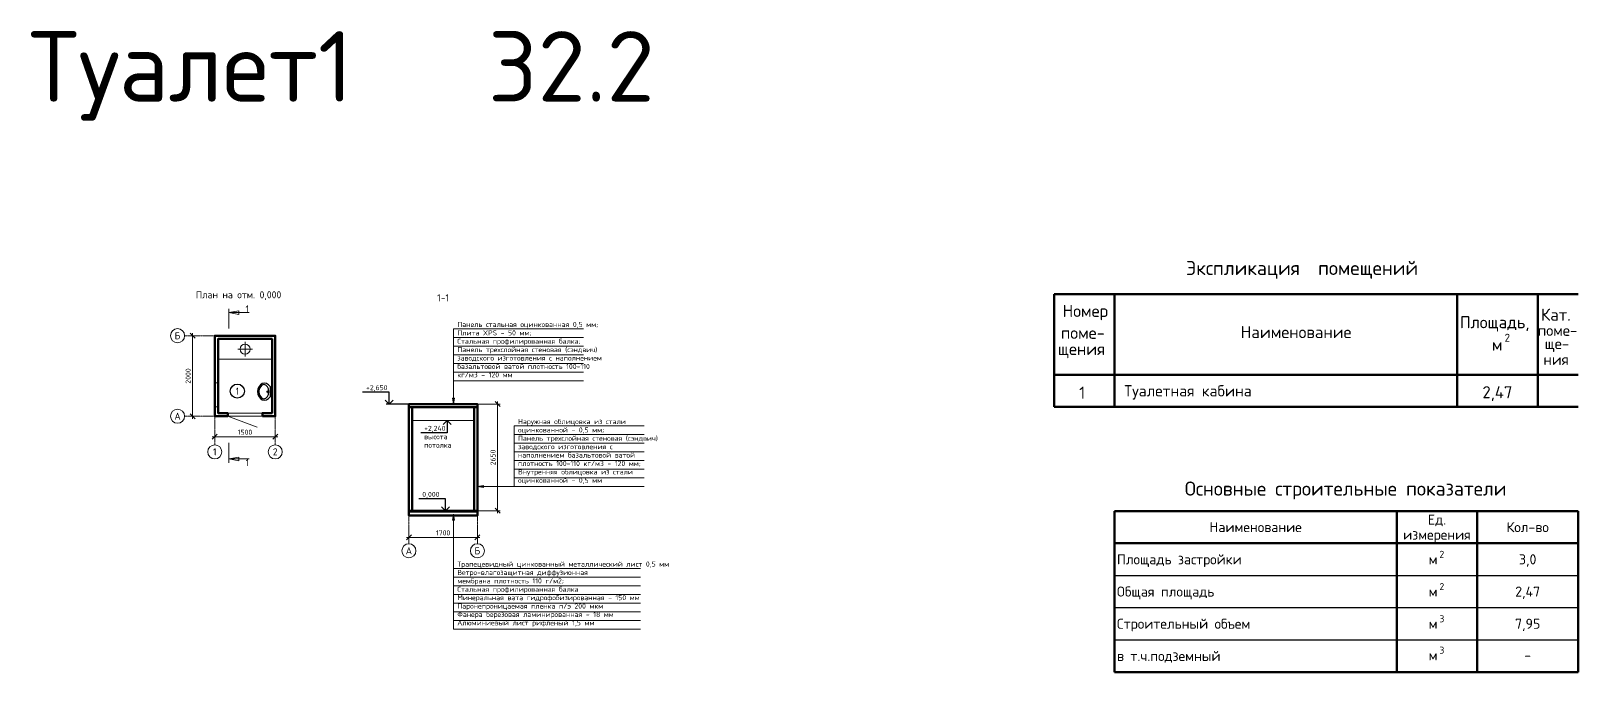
# Model space of a CAD drawing. Header units: millimetres. Extents: x 3795014 to 4300160, y 3869364 to 4016788.
# Drawn here: x 3939501 to 3977886, y 4000674 to 4016598 of the extents above; entities that cross this region are included whole.
import ezdxf
from ezdxf.enums import TextEntityAlignment as Align

# ---------------------------------------------------------------- set-up
doc = ezdxf.new("R2010")
doc.units = ezdxf.units.MM
doc.linetypes.add('осевая2', pattern=[28.575, 19.05, -3.175, 3.175, -3.175])
doc.layers.get('Defpoints').update_dxf_attribs({"color": 3})
doc.layers.add('3  ОТДЕЛОЧНЫЙ', color=7, linetype='Continuous')
for name, color, linetype, lineweight in [('7.1.Экспликация', 7, 'Continuous', 60), ('второстепенные', 7, 'Continuous', 25), ('выноска', 7, 'Continuous', 18), ('К1', 7, 'Continuous', 70), ('оси', 7, 'осевая2', 13), ('основная', 7, 'Continuous', 50), ('отметки', 7, 'Continuous', 18), ('размеры', 7, 'Continuous', 18), ('текст', 7, 'Continuous', 20)]:
    doc.layers.add(name, color=color, linetype=linetype, lineweight=lineweight)
doc.styles.add('ВНИПИТЕКСТ', font='isocpeui.ttf')
doc.styles.add('ГОСТ 2.304', font='isocpeur.ttf')
doc.dimstyles.new('СПДС$0', dxfattribs={"dimscale": 100, "dimtxt": 2.5, "dimasz": 2.5, "dimexe": 1.25, "dimexo": 0.004, "dimgap": 1, "dimtad": 1, "dimdec": 0, "dimtxsty": 'ВНИПИТЕКСТ', "dimblk": 'OBLIQUE', "dimcen": 0, "dimdle": 1.25, "dimclrd": 256, "dimclre": 256, "dimclrt": 256, "dimadec": 0, "dimazin": 2, "dimtfac": 1, "dimtdec": 0, "dimtmove": 1, "dimatfit": 3, "dimldrblk": 'NONE', "dimfxl": 1, "dimlwd": -1, "dimlwe": -1, "dimarcsym": 0})

# ---------------------------------------------------------------- blocks, each defined once
blk = doc.blocks.new('_Oblique')
at = {"color": 0, "linetype": 'ByBlock', "lineweight": -2}
blk.add_line((-0.5, -0.5), (0.5, 0.5), dxfattribs=at)
blk = doc.blocks.new('*D170')
at = {"layer": 'Defpoints', "color": 0, "lineweight": 20, "ltscale": 100, "transparency": 16777216}
for p in [(3944062, 4006637), (3945562, 4006629), (3945562, 4006518)]:
    blk.add_point(p, dxfattribs=at)
at = {"layer": 'размеры', "ltscale": 100, "transparency": 16777216}
for p, q in [((3944000, 4006518), (3945625, 4006518)), ((3944062, 4006637), (3944062, 4006456)), ((3945562, 4006629), (3945562, 4006456))]:
    blk.add_line(p, q, dxfattribs=at)
at = {"layer": 'размеры', "ltscale": 100, "transparency": 16777216, "xscale": 125, "yscale": 125, "zscale": 125, "rotation": 180}
blk.add_blockref('_Oblique', (3944062, 4006518), dxfattribs=at)
at = {"layer": 'размеры', "ltscale": 100, "transparency": 16777216, "xscale": 125, "yscale": 125, "zscale": 125}
blk.add_blockref('_Oblique', (3945562, 4006518), dxfattribs=at)
at = {"layer": 'размеры', "lineweight": 20, "ltscale": 100, "transparency": 16777216, "insert": (3944812, 4006631), "char_height": 125, "attachment_point": 5, "style": 'ГОСТ 2.304'}
blk.add_mtext('1500', dxfattribs=at)
blk = doc.blocks.new('_NONE')
blk = doc.blocks.new('*D171')
at = {"layer": 'Defpoints', "color": 0, "lineweight": 20, "ltscale": 100, "transparency": 16777216}
for p in [(3943608, 4009028), (3943512, 4007028), (3943634, 4007028)]:
    blk.add_point(p, dxfattribs=at)
at = {"layer": 'размеры', "ltscale": 100, "transparency": 16777216}
for p, q in [((3943608, 4009028), (3943450, 4009028)), ((3943512, 4009091), (3943512, 4006966)), ((3943633, 4007028), (3943450, 4007028))]:
    blk.add_line(p, q, dxfattribs=at)
at = {"layer": 'размеры', "ltscale": 100, "transparency": 16777216, "xscale": 125, "yscale": 125, "zscale": 125}
for p, rotation in [((3943512, 4009028), 90), ((3943512, 4007028), 270)]:
    blk.add_blockref('_Oblique', p, dxfattribs=dict(at, rotation=rotation))
at = {"layer": 'размеры', "lineweight": 20, "ltscale": 100, "transparency": 16777216, "insert": (3943400, 4008028), "char_height": 125, "attachment_point": 5, "rotation": 90, "style": 'ГОСТ 2.304'}
blk.add_mtext('2000', dxfattribs=at)
blk = doc.blocks.new('большой умывальник')
at = {"layer": 'К1', "linetype": 'Continuous', "lineweight": 13}
blk.add_hatch(color=253, dxfattribs=at).paths.add_polyline_path([(391066, -252222, 1), (391116, -252222, 1)])
at = {"layer": 'К1', "color": 253, "linetype": 'Continuous', "lineweight": 25}
blk.add_line((390911, -252322), (391271, -252322), dxfattribs=at)
at = {"layer": 'К1', "color": 253, "linetype": 'Continuous', "lineweight": 13}
blk.add_circle((391091, -252222), 25, dxfattribs=at)
at = {"layer": 'К1', "color": 253, "linetype": 'Continuous', "lineweight": 25, "extrusion": (0, 0, -1)}
blk.add_ellipse((391091, -252122), major_axis=(-300, 0), ratio=0.833333, start_param=5.35589, end_param=10.352073, dxfattribs=at)
at = {"layer": 'К1', "color": 253, "linetype": 'Continuous', "lineweight": 25}
blk.add_ellipse((391091, -252097), major_axis=(-250, 0), ratio=0.7, dxfattribs=at)
blk = doc.blocks.new('*D172')
at = {"layer": 'Defpoints', "color": 0, "lineweight": 20, "ltscale": 100, "transparency": 16777216}
for p in [(3948877, 4004095), (3950577, 4004095), (3950577, 4004019)]:
    blk.add_point(p, dxfattribs=at)
at = {"layer": 'размеры', "ltscale": 100, "transparency": 16777216}
for p, q in [((3948815, 4004019), (3950640, 4004019)), ((3948877, 4004094), (3948877, 4003957)), ((3950577, 4004094), (3950577, 4003957))]:
    blk.add_line(p, q, dxfattribs=at)
at = {"layer": 'размеры', "ltscale": 100, "transparency": 16777216, "xscale": 125, "yscale": 125, "zscale": 125, "rotation": 180}
blk.add_blockref('_Oblique', (3948877, 4004019), dxfattribs=at)
at = {"layer": 'размеры', "ltscale": 100, "transparency": 16777216, "xscale": 125, "yscale": 125, "zscale": 125}
blk.add_blockref('_Oblique', (3950577, 4004019), dxfattribs=at)
at = {"layer": 'размеры', "lineweight": 20, "ltscale": 100, "transparency": 16777216, "insert": (3949727, 4004132), "char_height": 125, "attachment_point": 5, "style": 'ГОСТ 2.304'}
blk.add_mtext('1700', dxfattribs=at)
blk = doc.blocks.new('*D173')
at = {"layer": 'Defpoints', "color": 0, "lineweight": 20, "ltscale": 100, "transparency": 16777216}
for p in [(3950577, 4007330), (3951077, 4007330), (3950577, 4004680)]:
    blk.add_point(p, dxfattribs=at)
at = {"layer": 'размеры', "ltscale": 100, "transparency": 16777216}
for p, q in [((3950577, 4007330), (3951140, 4007330)), ((3951077, 4004617), (3951077, 4007392)), ((3950577, 4004680), (3951140, 4004680))]:
    blk.add_line(p, q, dxfattribs=at)
at = {"layer": 'размеры', "ltscale": 100, "transparency": 16777216, "xscale": 125, "yscale": 125, "zscale": 125}
for p, rotation in [((3951077, 4007330), 90), ((3951077, 4004680), 270)]:
    blk.add_blockref('_Oblique', p, dxfattribs=dict(at, rotation=rotation))
at = {"layer": 'размеры', "lineweight": 20, "ltscale": 100, "transparency": 16777216, "insert": (3950965, 4006005), "char_height": 125, "attachment_point": 5, "rotation": 90, "style": 'ГОСТ 2.304'}
blk.add_mtext('2650', dxfattribs=at)

msp = doc.modelspace()

# ---------------------------------------------------------------- linework, layer by layer
at = {"linetype": 'Continuous', "lineweight": 20}
for p, q in [((3944412.2, 4009602.7), (3944912.2, 4009602.7)), ((3944412.2, 4009602.7), (3944912.2, 4009602.7)), ((3944412.2, 4005968.5), (3944912.2, 4005968.5)), ((3944412.2, 4005968.5), (3944912.2, 4005968.5))]:
    msp.add_line(p, q, dxfattribs=at)
at = {"lineweight": 20, "ltscale": 100}
msp.add_lwpolyline([(3948957.2, 4006919.7), (3950497.2, 4006919.7)], dxfattribs=at)
for centre in [(3943137.4, 4009028.1), (3943137.4, 4007028.1), (3944062.4, 4006143.1), (3945562.4, 4006143.1), (3948877.2, 4003686.7), (3950577.2, 4003686.7)]:
    msp.add_circle(centre, 175, dxfattribs=at)
at = {"layer": '3  ОТДЕЛОЧНЫЙ', "linetype": 'Continuous', "lineweight": 30}
msp.add_circle((3944621, 4007651.9), 175, dxfattribs=at)
at = {"layer": '7.1.Экспликация', "lineweight": 25}
for p, q in [((3966385.6, 4003073.9), (3977885.6, 4003073.9)), ((3966385.6, 4002273.9), (3977885.6, 4002273.9)), ((3966385.6, 4001473.9), (3977885.6, 4001473.9))]:
    msp.add_line(p, q, dxfattribs=at)
at = {"layer": 'второстепенные', "linetype": 'Continuous', "lineweight": 20, "const_width": 25}
for points in [[(3944412.2, 4009702.7), (3944412.2, 4009202.7)], [(3944412.2, 4009702.7), (3944412.2, 4009202.7)], [(3944412.2, 4006368.5), (3944412.2, 4005868.5)], [(3944412.2, 4006368.5), (3944412.2, 4005868.5)]]:
    msp.add_lwpolyline(points, dxfattribs=at)
at = {"layer": 'второстепенные', "linetype": 'Continuous', "lineweight": 20}
for points in [[(3944662.2, 4009558.6), (3944412.2, 4009602.7), (3944662.2, 4009646.8)], [(3944662.2, 4009558.6), (3944412.2, 4009602.7), (3944662.2, 4009646.8)], [(3944662.2, 4005924.4), (3944412.2, 4005968.5), (3944662.2, 4006012.6)], [(3944662.2, 4005924.4), (3944412.2, 4005968.5), (3944662.2, 4006012.6)]]:
    msp.add_lwpolyline(points, close=True, dxfattribs=at)
at = {"layer": 'второстепенные', "lineweight": 20, "ltscale": 100}
for points in [[(3944142.4, 4008448.1), (3945482.4, 4008448.1)], [(3944382.4, 4007028.1), (3945114.2, 4006754.5)]]:
    msp.add_lwpolyline(points, dxfattribs=at)
for points in [[(3944142.4, 4007858.1), (3944142.4, 4007258.1), (3944062.4, 4007258.1), (3944062.4, 4007858.1)], [(3944382.4, 4007108.1), (3945242.4, 4007108.1), (3945242.4, 4007028.1), (3944382.4, 4007028.1)]]:
    msp.add_lwpolyline(points, close=True, dxfattribs=at)
at = {"layer": 'выноска', "linetype": 'Continuous', "lineweight": 20, "ltscale": 100}
for p, q in [((3949985.9, 4009199.6), (3949985.9, 4007329.7)), ((3949985.9, 4009199.6), (3953206.2, 4009199.6)), ((3949985.9, 4008984.6), (3953206.2, 4008984.6)), ((3949985.9, 4008769.6), (3953206.2, 4008769.6)), ((3949985.9, 4008554.6), (3953206.2, 4008554.6)), ((3949985.9, 4008339.6), (3953206.2, 4008339.6)), ((3949985.9, 4008124.6), (3953206.2, 4008124.6)), ((3949985.9, 4007909.6), (3953206.2, 4007909.6)), ((3951491.8, 4006789.1), (3954712.1, 4006789.1)), ((3951491.8, 4006789.1), (3951491.8, 4005284.1)), ((3951491.8, 4006574.1), (3954712.1, 4006574.1)), ((3951491.8, 4006359.1), (3954712.1, 4006359.1)), ((3951491.8, 4006144.1), (3954712.1, 4006144.1)), ((3951491.8, 4005929.1), (3954712.1, 4005929.1)), ((3951491.8, 4005714.1), (3954712.1, 4005714.1)), ((3951491.8, 4005499.1), (3954712.1, 4005499.1)), ((3950577.2, 4005284.1), (3951491.8, 4005284.1)), ((3951491.8, 4005284.1), (3954712.1, 4005284.1)), ((3949985.9, 4001743.4), (3949985.9, 4004599.7)), ((3949985.9, 4003248.4), (3954623.1, 4003248.4)), ((3949985.9, 4003033.4), (3954623.1, 4003033.4)), ((3949985.9, 4002818.4), (3954623.1, 4002818.4)), ((3949985.9, 4002603.4), (3954623.1, 4002603.4)), ((3949985.9, 4002388.4), (3954623.1, 4002388.4)), ((3949985.9, 4002173.4), (3954623.1, 4002173.4)), ((3949985.9, 4001958.4), (3954623.1, 4001958.4)), ((3949985.9, 4001743.4), (3954623.1, 4001743.4))]:
    msp.add_line(p, q, dxfattribs=at)
at = {"layer": 'выноска', "lineweight": 20, "ltscale": 100}
for points in [[(3944629.9, 4008692.3), (3944994.9, 4008692.3)], [(3944812.4, 4008874.8), (3944812.4, 4008509.8)]]:
    msp.add_lwpolyline(points, dxfattribs=at)
at = {"layer": 'выноска', "linetype": 'Continuous', "lineweight": 20, "ltscale": 100}
for points in [[(3950012.4, 4007479.7), (3949985.9, 4007329.7), (3949959.5, 4007479.7)], [(3950727.2, 4005257.7), (3950577.2, 4005284.1), (3950727.2, 4005310.6)], [(3950012.4, 4004449.7), (3949985.9, 4004599.7), (3949959.5, 4004449.7)]]:
    msp.add_lwpolyline(points, close=True, dxfattribs=at)
at = {"layer": 'выноска', "lineweight": 20, "ltscale": 100}
msp.add_circle((3944812.4, 4008692.3), 125, dxfattribs=at)
at = {"layer": 'оси'}
for p, q in [((3943312.4, 4009028.1), (3945562.4, 4009028.1)), ((3943312.4, 4007028.1), (3945562.4, 4007028.1))]:
    msp.add_line(p, q, dxfattribs=at)
for points in [[(3944062.4, 4009028.1), (3944062.4, 4006318.1)], [(3945562.4, 4009028.1), (3945562.4, 4006318.1)], [(3948877.2, 4005771.7), (3948877.2, 4003861.7)], [(3950577.2, 4005771.7), (3950577.2, 4003861.7)]]:
    msp.add_lwpolyline(points, dxfattribs=at)
at = {"layer": 'основная'}
for p, q in [((3964885.6, 4008057.6), (3964885.6, 4010057.6)), ((3964885.6, 4010057.6), (3977885.6, 4010057.6)), ((3966385.6, 4008057.6), (3966385.6, 4010057.6)), ((3974885.6, 4008057.6), (3974885.6, 4010057.6)), ((3976885.6, 4008057.6), (3976885.6, 4010057.6)), ((3964885.6, 4007257.6), (3964885.6, 4008057.6)), ((3964885.6, 4008057.6), (3977885.6, 4008057.6)), ((3966385.6, 4007257.6), (3966385.6, 4008057.6)), ((3974885.6, 4007257.6), (3974885.6, 4008057.6)), ((3976885.6, 4007257.6), (3976885.6, 4008057.6)), ((3964885.6, 4007257.6), (3977885.6, 4007257.6)), ((3966385.6, 4004673.9), (3966385.6, 4000673.9)), ((3966385.6, 4004673.9), (3977885.6, 4004673.9)), ((3973385.6, 4004673.9), (3973385.6, 4000673.9)), ((3975385.6, 4004673.9), (3975385.6, 4000673.9)), ((3977885.6, 4004673.9), (3977885.6, 4000673.9)), ((3966385.6, 4003873.9), (3977885.6, 4003873.9)), ((3966385.6, 4000673.9), (3977885.6, 4000673.9))]:
    msp.add_line(p, q, dxfattribs=at)
at = {"layer": 'основная', "ltscale": 100}
for points in [[(3945242.4, 4007028.1), (3945562.4, 4007028.1), (3945562.4, 4009028.1), (3944062.4, 4009028.1), (3944062.4, 4007028.1), (3944382.4, 4007028.1), (3944382.4, 4007108.1), (3944142.4, 4007108.1), (3944142.4, 4008948.1), (3945482.4, 4008948.1), (3945482.4, 4007108.1), (3945242.4, 4007108.1)], [(3948877.2, 4007249.7), (3950577.2, 4007249.7), (3950577.2, 4007329.7), (3948877.2, 4007329.7)], [(3948877.2, 4004679.7), (3948957.2, 4004679.7), (3948957.2, 4007249.7), (3948877.2, 4007249.7)], [(3950497.2, 4004679.7), (3950577.2, 4004679.7), (3950577.2, 4007249.7), (3950497.2, 4007249.7)], [(3948877.2, 4004661.7), (3950577.2, 4004661.7), (3950577.2, 4004679.7), (3948877.2, 4004679.7)], [(3948877.2, 4004661.7), (3950577.2, 4004661.7), (3950577.2, 4004561.7), (3948877.2, 4004561.7)]]:
    msp.add_lwpolyline(points, close=True, dxfattribs=at)
at = {"layer": 'отметки', "linetype": 'Continuous', "lineweight": 25, "ltscale": 100, "extrusion": (0, 1, 0)}
for points, elevation in [([(-3948388.2, 0), (-3947729.2, 0)], 4007629.7), ([(-3948877.2, 0), (-3948313.2, 0)], 4007329.7), ([(-3949783.8, 0), (-3949124.8, 0)], 4004979.7)]:
    msp.add_lwpolyline(points, dxfattribs=dict(at, elevation=elevation))
at = {"layer": 'отметки', "linetype": 'Continuous', "lineweight": 25, "ltscale": 100, "extrusion": (-0.707107, -0.707107, 0)}
for points, elevation in [([(-41677.9, 0), (-41819.3, 0)], -5625542.1), ([(-38817.3, 0), (-38958.7, 0)], -5624655.1)]:
    msp.add_lwpolyline(points, dxfattribs=dict(at, elevation=elevation))
at = {"layer": 'отметки', "linetype": 'Continuous', "lineweight": 25, "ltscale": 100, "extrusion": (1, 0, 0)}
for points, elevation in [([(4007329.7, 0), (4007629.7, 0)], 3948388.2), ([(4006919.7, 0), (4006619.7, 0)], 3949830), ([(4004679.7, 0), (4004979.7, 0)], 3949783.8)]:
    msp.add_lwpolyline(points, dxfattribs=dict(at, elevation=elevation))
at = {"layer": 'отметки', "linetype": 'Continuous', "lineweight": 25, "ltscale": 100, "extrusion": (0.707107, -0.707107, 0)}
for points, elevation in [([(5625542.1, 0), (5625683.5, 0)], -41677.9), ([(5624655.1, 0), (5624796.5, 0)], -38817.3)]:
    msp.add_lwpolyline(points, dxfattribs=dict(at, elevation=elevation))
at = {"layer": 'отметки', "linetype": 'Continuous', "lineweight": 25, "ltscale": 100, "extrusion": (-0.707107, 0.707107, 0), "elevation": 40368.5}
msp.add_lwpolyline([(-5626271.7, 0), (-5626130.2, 0)], dxfattribs=at)
at = {"layer": 'отметки', "linetype": 'Continuous', "lineweight": 25, "ltscale": 100, "extrusion": (0.707107, 0.707107, 0), "elevation": 5626271.7}
msp.add_lwpolyline([(40368.5, 0), (40227.1, 0)], dxfattribs=at)
at = {"layer": 'отметки', "linetype": 'Continuous', "lineweight": 25, "ltscale": 100, "extrusion": (0, -1, 0), "elevation": -4006619.7}
msp.add_lwpolyline([(3949830, 0), (3949171, 0)], dxfattribs=at)

# ---------------------------------------------------------------- block references
at = {"layer": 'К1', "linetype": 'Continuous', "lineweight": 9, "xscale": -0.7, "yscale": 0.7, "zscale": 0.7, "rotation": 90}
msp.add_blockref('большой умывальник', (3768811.3, 4281401.9), dxfattribs=at)

# ---------------------------------------------------------------- texts
at = {"linetype": 'Continuous', "lineweight": 20, "char_height": 175, "width": 258.333, "attachment_point": 1, "style": 'ГОСТ 2.304'}
for insert in [(3944824.7, 4009779.5), (3944824.7, 4009779.5), (3944824.7, 4005967.6), (3944824.7, 4005967.6)]:
    msp.add_mtext('\\f|b0|i0|c0|p34;\\W1.0000000000;\\T1.0000000000;\\o\\l1', dxfattribs=dict(at, insert=insert))
at = {"layer": 'выноска', "linetype": 'Continuous', "lineweight": 20, "ltscale": 100, "char_height": 125, "attachment_point": 1, "style": 'ГОСТ 2.304'}
for s, insert, width in [('Панель стальная оцинкованная 0,5 мм;\\PПлита XPS - 50 мм;\\PСтальная профилированная балка;\\PПанель трехслойная стеновая (сэндвич) заводского изготовления с наполнением базальтовой ватой плотность 100-110 кг/м3 - 120 мм', (3950078.8, 4009369.6), 3283.901), ('Наружная облицовка из стали оцинкованной - 0,5 мм;\\PПанель трехслойная стеновая (сэндвич) заводского изготовления с наполнением базальтовой ватой плотность 100-110 кг/м3 - 120 мм;\\PВнутренняя облицовка из стали оцинкованной - 0,5 мм', (3951584.7, 4006959.1), 3198.559), ('Трапецевидный цинкованный металлический лист 0,5 мм\\PВетро-влагозащитная диффузионная{\\H1.08333x; }\\Pмембрана плотность 110 г/м2;{\\H1.05556x; }\\PСтальная профилированная балка{\\H1.06481x; }\\PМинеральная вата гидрофобизированная - 150 мм{\\H1.06173x; }\\PПаронепроницаемая пленка п/э 200 мкм{\\H1.06276x; }\\PФанера березовая ламинированная - 18 мм{\\H1.06241x; }\\PАлюминиевый лист рифленый 1,5 мм{\\H1.06253x; }', (3950078.8, 4003418.4), 4545.077)]:
    msp.add_mtext(s, dxfattribs=dict(at, insert=insert, width=width))
at = {"layer": 'текст', "style": 'ГОСТ 2.304'}
for s, height, p in [('Туалет1   32.2', 1750, (3939444.2, 4014841.7)), ('Номер', 300, (3965095.3, 4009493.5)), ('Площадь,', 300, (3974953.6, 4009212.5)), ('Кат.', 300, (3976964.9, 4009400.4)), ('поме-', 300, (3965055.6, 4008949.6)), ('Наименование', 300, (3969513, 4008967.2)), ('2', 200, (3976061.6, 4008876.5)), ('поме-', 270, (3976887.9, 4009024.3)), ('щения', 300, (3964978.6, 4008548.9)), ('м', 300, (3975747.7, 4008656.8)), ('ще-', 270, (3977057.1, 4008694.5)), ('ния', 270, (3977026.9, 4008301.7)), ('Туалетная кабина', 280, (3966625.3, 4007518.7)), ('1', 300, (3965507.5, 4007463.4))]:
    msp.add_text(s, height=height, dxfattribs=at).set_placement(p)
for s, p in [('План на отм. 0,000', (3944652.4, 4010044.8)), ('1-1', (3949727.2, 4009970.6)), ('Б', (3943137.4, 4009028.1)), ('1', (3944621, 4007651.9)), ('А', (3943137.4, 4007028.1)), ('1', (3944062.4, 4006143.1)), ('2', (3945562.4, 4006143.1)), ('А', (3948877.2, 4003686.7)), ('Б', (3950577.2, 4003686.7))]:
    msp.add_text(s, height=175, dxfattribs=at).set_placement(p, align=Align.MIDDLE_CENTER)
at = {"layer": 'текст', "linetype": 'Continuous', "style": 'ГОСТ 2.304'}
msp.add_text('2,47', height=300, dxfattribs=at).set_placement((3975885.1, 4007474.7), align=Align.CENTER)
at = {"layer": 'текст', "ltscale": 100, "style": 'ГОСТ 2.304'}
for s, height, p in [('Основные строительные показатели', 350, (3972118.3, 4005231.2)), ('Наименование', 250, (3969885.6, 4004273.9)), ('Ед.', 250, (3974385.6, 4004461.4)), ('Кол-во', 250, (3976635.6, 4004273.9)), ('измерения', 250, (3974385.6, 4004086.4)), ('2', 175, (3974505.6, 4003598.9)), ('3,0', 250, (3976635.6, 4003473.9)), ('м', 250, (3974288.6, 4003473.9)), ('2', 175, (3974505.6, 4002798.9)), ('м', 250, (3974288.6, 4002673.9)), ('2,47', 250, (3976635.6, 4002673.9)), ('3', 175, (3974505.6, 4001998.9)), ('м', 250, (3974288.6, 4001873.9)), ('7,95', 250, (3976635.6, 4001873.9)), ('3', 175, (3974505.6, 4001216.8)), ('м', 250, (3974288.6, 4001091.8)), ('-', 250, (3976635.6, 4001091.8))]:
    msp.add_text(s, height=height, dxfattribs=at).set_placement(p, align=Align.MIDDLE_CENTER)
for s, p in [('Площадь застройки', (3966445.6, 4003473.9)), ('Общая площадь', (3966445.6, 4002673.9)), ('Строительный объем', (3966445.6, 4001873.9)), ('в т.ч.подземный', (3966445.6, 4001073.9))]:
    msp.add_text(s, height=250, dxfattribs=at).set_placement(p, align=Align.MIDDLE_LEFT)
at = {"layer": 'текст', "ltscale": 100, "insert": (3968160.2, 4010885.3), "char_height": 350, "width": 6174, "attachment_point": 1, "style": 'ГОСТ 2.304'}
msp.add_mtext('{\\C7;Экспликация  помещений}', dxfattribs=at)
at = {"layer": 'текст', "linetype": 'Continuous', "lineweight": 25, "ltscale": 100, "char_height": 125, "width": 577.763, "attachment_point": 1, "style": 'ГОСТ 2.304'}
for s, insert in [('+2,650', (3947814, 4007800.2)), ('+2,240\\Pвысота потолка', (3949255.7, 4006790.2)), ('0,000', (3949209.5, 4005150.2))]:
    msp.add_mtext(s, dxfattribs=dict(at, insert=insert))

# ---------------------------------------------------------------- dimensions: what is measured, and where the dimension line sits
at = {"layer": 'размеры', "lineweight": 20, "ltscale": 100}
for base, p1, p2, picture, middle in [((3943512.4, 4007028.1), (3943608, 4009028.1), (3943633.6, 4007028.1), '*D171', (3943399.9, 4008028.1)), ((3951077.2, 4007329.7), (3950577.2, 4004679.7), (3950577.2, 4007329.7), '*D173', (3950964.7, 4006004.7))]:
    dim = msp.add_linear_dim(base=base, p1=p1, p2=p2, angle=90, dimstyle='СПДС$0', override={"dimscale": 50, "dimtxsty": 'ГОСТ 2.304'}, dxfattribs=at)
    dim.commit()
    dim.dimension.update_dxf_attribs({"geometry": picture, "text_midpoint": middle})
for base, p1, p2, picture, middle in [((3945562.4, 4006518.1), (3944062.4, 4006636.8), (3945562.4, 4006628.8), '*D170', (3944812.4, 4006630.6)), ((3950577.2, 4004019), (3948877.2, 4004094.6), (3950577.2, 4004094.6), '*D172', (3949727.2, 4004131.5))]:
    dim = msp.add_linear_dim(base=base, p1=p1, p2=p2, dimstyle='СПДС$0', override={"dimscale": 50, "dimtxsty": 'ГОСТ 2.304'}, dxfattribs=at)
    dim.commit()
    dim.dimension.update_dxf_attribs({"geometry": picture, "text_midpoint": middle})

doc.saveas('drawing.dxf')
